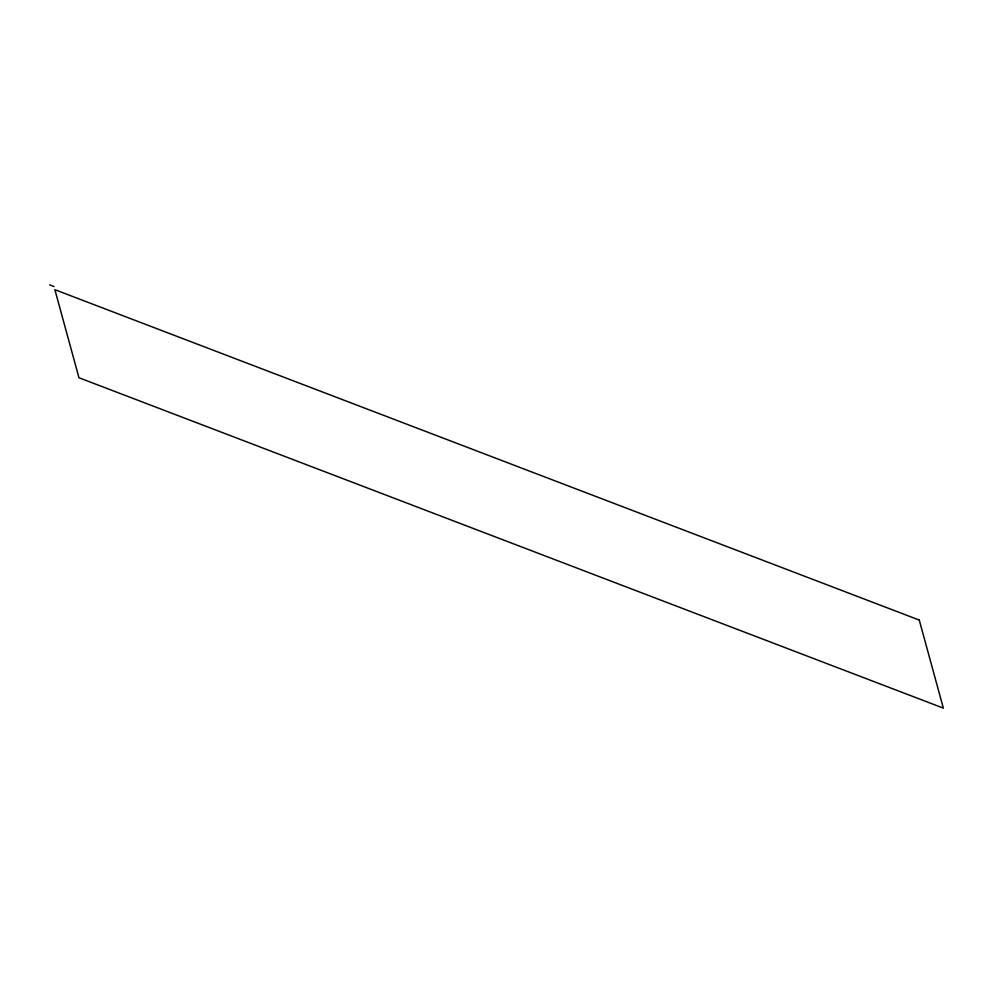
<?xml version="1.0" encoding="UTF-8"?>
<svg xmlns="http://www.w3.org/2000/svg" width="993" height="993" viewBox="0 0 993 993"><rect width="100%" height="100%" fill="white"/><g stroke="black" fill="none" stroke-linecap="round" stroke-linejoin="round"><path stroke-width="1.49" d="M49.65 284.879L54.019 286.543M919.257 620.066L54.876 289.695L78.968 377.75L943.35 708.121L919.257 620.066"/></g></svg>
